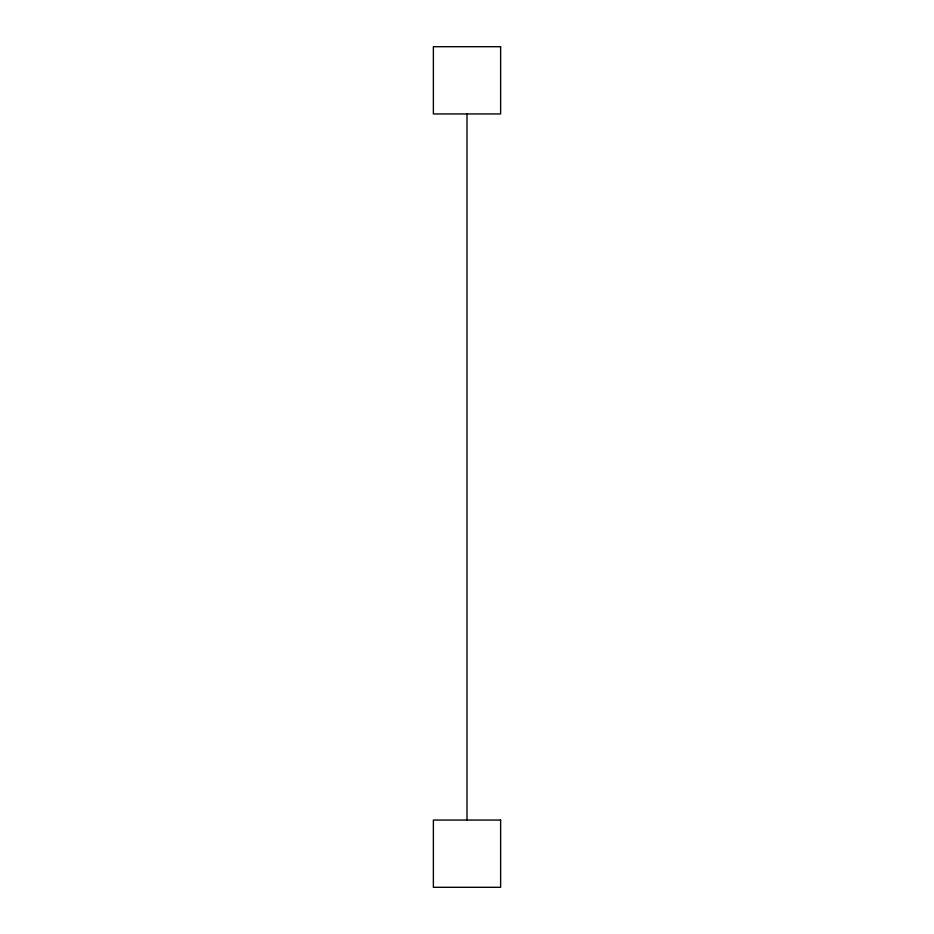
<?xml version="1.0" encoding="UTF-8"?>
<svg xmlns="http://www.w3.org/2000/svg" width="934" height="934" viewBox="0 0 934 934"><rect width="100%" height="100%" fill="white"/><g stroke="black" fill="none" stroke-linecap="round" stroke-linejoin="round"><path stroke-width="1.4" d="M467 113.948L467 820.052M500.624 46.7L433.376 46.7L433.376 113.948L500.624 113.948L500.624 46.7M500.624 820.052L433.376 820.052L433.376 887.3L500.624 887.3L500.624 820.052"/></g></svg>
